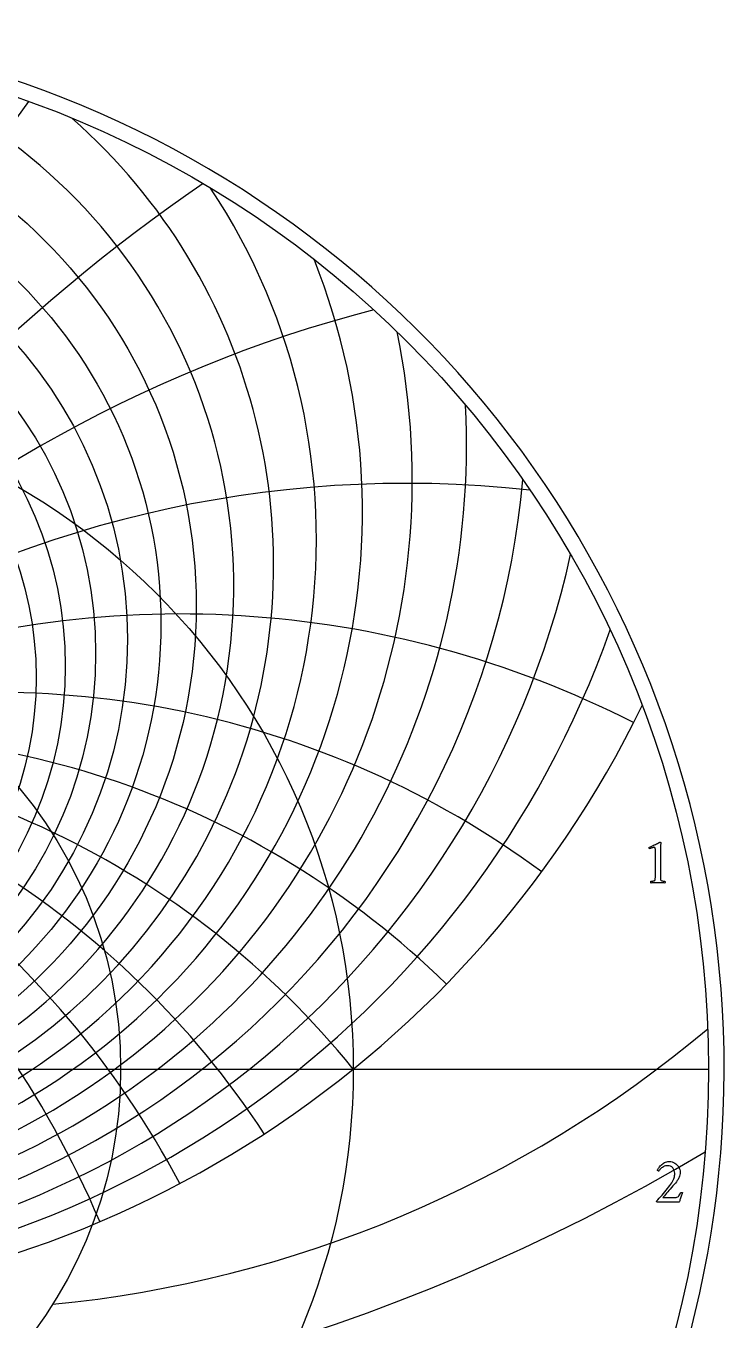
# Model space of a CAD drawing. Header units: millimetres. Extents: x -96 to 96, y -96 to 98.
# Drawn here: x 31.8 to 95.9, y -23.1 to 95.9 of the extents above; entities that cross this region are included whole.
import ezdxf

# ---------------------------------------------------------------- set-up
doc = ezdxf.new("R2010")
doc.units = ezdxf.units.MM
for name, color, linetype in [('CUT_OUTER', 1, 'Continuous'), ('ENGRAVE', 7, 'Continuous'), ('ENGRAVE_FINE', 8, 'Continuous'), ('TEXT', 5, 'Continuous')]:
    doc.layers.add(name, color=color, linetype=linetype)

msp = doc.modelspace()

# ---------------------------------------------------------------- linework, layer by layer
at = {"layer": 'CUT_OUTER'}
msp.add_arc((-0.0002, -0.0002), 95.9249, 159.960768, 87.804282, dxfattribs=at)
at = {"layer": 'ENGRAVE'}
msp.add_lwpolyline([(-94.5, 0), (94.5, 0)], dxfattribs=at)
for centre, radius in [((0, 0), 94.5), ((0, 42.5683), 47.4367), ((0, 35.9715), 32.7296), ((0, 0), 61.8587), ((0, 0), 40.492)]:
    msp.add_circle(centre, radius, dxfattribs=at)
for centre, radius, start, end in [((0, 54.128), 67.2765, 168.321204, 11.678796), ((0, 76.3891), 98.2944, 205.930897, 334.069103), ((0, -50.0922), 79.5973, 39, 141), ((0, -50.0922), 79.5973, 39, 141), ((23.5668, 87.9524), 110.0796, 275.566529, 310.069655)]:
    msp.add_arc(centre, radius, start, end, dxfattribs=at)
at = {"layer": 'ENGRAVE_FINE'}
for centre, radius in [((0, 40.9497), 44.1915), ((0, 39.498), 41.1178), ((0, 38.1946), 38.1946), ((0, 37.0235), 35.4037)]:
    msp.add_circle(centre, radius, dxfattribs=at)
for centre, radius, start, end in [((0, 44.3762), 50.8778, 104.46207, 75.53793), ((218.6917, -50.0922), 232.7269, 143.3264, 172.854105), ((218.6917, -50.0922), 232.7269, 143.3264, 172.854105), ((0, 46.4002), 54.544, 131.307855, 48.692145), ((0, 48.6725), 58.4699, 146.48771, 33.51229), ((137.8665, -50.0922), 159.1945, 124.337179, 169.159346), ((137.8665, -50.0922), 159.1945, 124.337179, 169.159346), ((0, 51.2324), 62.6972, 158.307565, 21.692435), ((94.8603, -50.0922), 123.8314, 104.554259, 165.311432), ((94.8603, -50.0922), 123.8314, 104.554259, 165.311432), ((0, 57.4193), 72.2702, 177.166321, 2.833679), ((0, 61.181), 77.756, 185.179056, 354.820944), ((66.79, -50.0922), 103.9069, 83.748509, 161.246929), ((66.79, -50.0922), 103.9069, 83.748509, 161.246929), ((0, 65.5084), 83.8317, 192.562112, 347.437888), ((-45.9555, -50.0922), 91.911, 23.109812, 116.954145), ((-45.9555, -50.0922), 91.911, 23.109812, 116.954145), ((45.9555, -50.0922), 91.911, 63.045855, 156.890188), ((45.9555, -50.0922), 91.911, 63.045855, 156.890188), ((0, 70.5242), 90.6233, 199.448543, 340.551457), ((-28.971, -50.0922), 84.7056, 27.851987, 126.345474), ((-28.971, -50.0922), 84.7056, 27.851987, 126.345474), ((28.971, -50.0922), 84.7056, 53.654526, 152.148013), ((28.971, -50.0922), 84.7056, 53.654526, 152.148013), ((-14.0351, -50.0922), 80.8252, 33.097661, 134.238363), ((-14.0351, -50.0922), 80.8252, 33.097661, 134.238363), ((14.0351, -50.0922), 80.8252, 45.761637, 146.902339), ((14.0351, -50.0922), 80.8252, 45.761637, 146.902339), ((0, 150.0866), 183.6731, 239.147014, 300.852986)]:
    msp.add_arc(centre, radius, start, end, dxfattribs=at)
at = {"layer": 'TEXT'}
for points in [[(89.6125, 17.789), (89.6125, 20.1437), (89.6108, 20.2015), (89.6058, 20.2496), (89.5974, 20.2879), (89.5857, 20.3166), (89.5698, 20.3375), (89.5492, 20.3524), (89.5236, 20.3613), (89.4933, 20.3643), (89.456, 20.3615), (89.4098, 20.3531), (89.3547, 20.3392), (89.2906, 20.3196), (89.2261, 20.2982), (89.1699, 20.2786), (89.1218, 20.2609), (89.0819, 20.2451), (89.0585, 20.2671), (89.0417, 20.2913), (89.0316, 20.3177), (89.0283, 20.3464), (89.0283, 20.3468), (89.0283, 20.3479), (89.0283, 20.3498), (89.0283, 20.3524), (89.029, 20.3632), (89.0313, 20.3718), (89.035, 20.3781), (89.0402, 20.3822), (89.1589, 20.436), (89.2764, 20.4902), (89.3929, 20.5448), (89.5082, 20.5998), (89.6181, 20.6525), (89.7183, 20.7004), (89.8088, 20.7434), (89.8897, 20.7816), (89.9566, 20.8129), (90.0052, 20.8353), (90.0356, 20.8487), (90.0477, 20.8531), (90.0596, 20.8531), (90.0734, 20.8509), (90.0849, 20.8442), (90.0942, 20.833), (90.1013, 20.8174), (90.1069, 20.8002), (90.1118, 20.7846), (90.1158, 20.7704), (90.1192, 20.7578), (90.1177, 20.7486), (90.1132, 20.7212), (90.1058, 20.6756), (90.0954, 20.6117), (90.0849, 20.531), (90.0775, 20.4351), (90.073, 20.3239), (90.0715, 20.1974), (90.0715, 17.789), (90.0717, 17.7246), (90.0723, 17.6624), (90.0732, 17.6024), (90.0745, 17.5446), (90.0773, 17.4906), (90.0827, 17.4418), (90.0907, 17.3982), (90.1013, 17.3598), (90.1114, 17.3453), (90.1296, 17.3315), (90.1561, 17.3185), (90.1907, 17.3062), (90.23, 17.2952), (90.2705, 17.2861), (90.312, 17.2788), (90.3547, 17.2734), (90.3947, 17.2695), (90.4284, 17.2667), (90.4558, 17.265), (90.4769, 17.2644), (90.4849, 17.2503), (90.491, 17.2317), (90.4953, 17.2086), (90.4977, 17.181), (90.4976, 17.1534), (90.494, 17.1303), (90.4871, 17.1117), (90.4769, 17.0975), (90.3893, 17.1033), (90.3055, 17.1087), (90.2254, 17.1137), (90.149, 17.1184), (90.073, 17.1223), (89.994, 17.1251), (89.912, 17.1268), (89.8271, 17.1273), (89.7455, 17.1268), (89.6676, 17.1251), (89.5935, 17.1223), (89.5231, 17.1184), (89.4519, 17.1137), (89.3755, 17.1087), (89.2939, 17.1033), (89.2071, 17.0975), (89.1969, 17.1117), (89.19, 17.1303), (89.1864, 17.1534), (89.1863, 17.181), (89.1887, 17.2086), (89.193, 17.2317), (89.1991, 17.2503), (89.2071, 17.2644), (89.2282, 17.265), (89.2556, 17.2667), (89.2893, 17.2695), (89.3293, 17.2734), (89.372, 17.2788), (89.4135, 17.2861), (89.454, 17.2952), (89.4933, 17.3062), (89.5275, 17.3185), (89.5529, 17.3315), (89.5693, 17.3453), (89.5767, 17.3598), (89.5875, 17.3982), (89.5961, 17.4418), (89.6024, 17.4906), (89.6065, 17.5446), (89.6091, 17.6024), (89.611, 17.6624), (89.6121, 17.7246), (89.6125, 17.789)], [(92.1135, -11.3589), (92.0833, -11.4329), (92.0524, -11.5117), (92.0207, -11.5953), (91.9883, -11.6838), (91.9563, -11.773), (91.9257, -11.8589), (91.8967, -11.9414), (91.8691, -12.0206), (91.8445, -12.0918), (91.8244, -12.1503), (91.8087, -12.1961), (91.7976, -12.2293), (89.7826, -12.2293), (89.7735, -12.2224), (89.764, -12.2136), (89.7541, -12.203), (89.7439, -12.1905), (89.7348, -12.1777), (89.7282, -12.1659), (89.7243, -12.1553), (89.723, -12.1458), (89.846, -12.0072), (89.9704, -11.8656), (90.0964, -11.7211), (90.2238, -11.5735), (90.3505, -11.4249), (90.4741, -11.2769), (90.5949, -11.1298), (90.7126, -10.9834), (90.8247, -10.8403), (90.9287, -10.7032), (91.0244, -10.572), (91.112, -10.4468), (91.1934, -10.3198), (91.2588, -10.2009), (91.3082, -10.0903), (91.3415, -9.9878), (91.3637, -9.8883), (91.3795, -9.7866), (91.389, -9.6827), (91.3922, -9.5765), (91.3808, -9.4334), (91.3467, -9.3023), (91.2899, -9.183), (91.2104, -9.0757), (91.1133, -8.9871), (91.004, -8.9237), (90.8823, -8.8857), (90.7484, -8.8731), (90.6358, -8.8794), (90.5308, -8.8984), (90.4332, -8.9301), (90.343, -8.9744), (90.2607, -9.0262), (90.1865, -9.0802), (90.1206, -9.1365), (90.0628, -9.195), (90.0136, -9.2509), (89.9734, -9.2993), (89.9421, -9.3403), (89.9197, -9.3738), (89.9017, -9.3714), (89.8832, -9.3641), (89.8644, -9.352), (89.8452, -9.3351), (89.8283, -9.317), (89.8162, -9.3015), (89.8089, -9.2887), (89.8065, -9.2784), (89.8193, -9.2469), (89.84, -9.2061), (89.8685, -9.156), (89.9048, -9.0966), (89.949, -9.0318), (90.001, -8.9655), (90.0608, -8.8976), (90.1284, -8.8283), (90.2027, -8.7609), (90.2826, -8.6987), (90.3681, -8.6417), (90.4592, -8.5899), (90.5559, -8.5469), (90.6582, -8.5161), (90.7661, -8.4977), (90.8795, -8.4915), (91.0164, -8.5003), (91.147, -8.5266), (91.2713, -8.5703), (91.3892, -8.6316), (91.498, -8.7067), (91.5949, -8.7918), (91.6798, -8.887), (91.7528, -8.9923), (91.8115, -9.1044), (91.8534, -9.2203), (91.8786, -9.3399), (91.887, -9.4632), (91.8814, -9.5865), (91.8646, -9.7061), (91.8367, -9.822), (91.7976, -9.9342), (91.7487, -10.0426), (91.6917, -10.1473), (91.6265, -10.2483), (91.5531, -10.3455), (91.449, -10.4727), (91.3393, -10.6041), (91.224, -10.7395), (91.1031, -10.879), (90.981, -11.0184), (90.8624, -11.1532), (90.7471, -11.2837), (90.6351, -11.4096), (90.5304, -11.5271), (90.4369, -11.6324), (90.3545, -11.7253), (90.2834, -11.806), (91.4399, -11.806), (91.5224, -11.7991), (91.5971, -11.7784), (91.664, -11.744), (91.723, -11.6957), (91.7772, -11.6333), (91.8296, -11.5564), (91.8801, -11.4649), (91.9287, -11.3589), (91.9373, -11.3433), (91.9511, -11.3321), (91.9701, -11.3254), (91.9943, -11.3231), (92.0047, -11.3239), (92.0181, -11.3261), (92.0345, -11.3299), (92.0539, -11.3351), (92.0733, -11.341), (92.0897, -11.347), (92.1031, -11.353), (92.1135, -11.3589)]]:
    msp.add_lwpolyline(points, close=True, dxfattribs=at)

doc.saveas('drawing.dxf')
